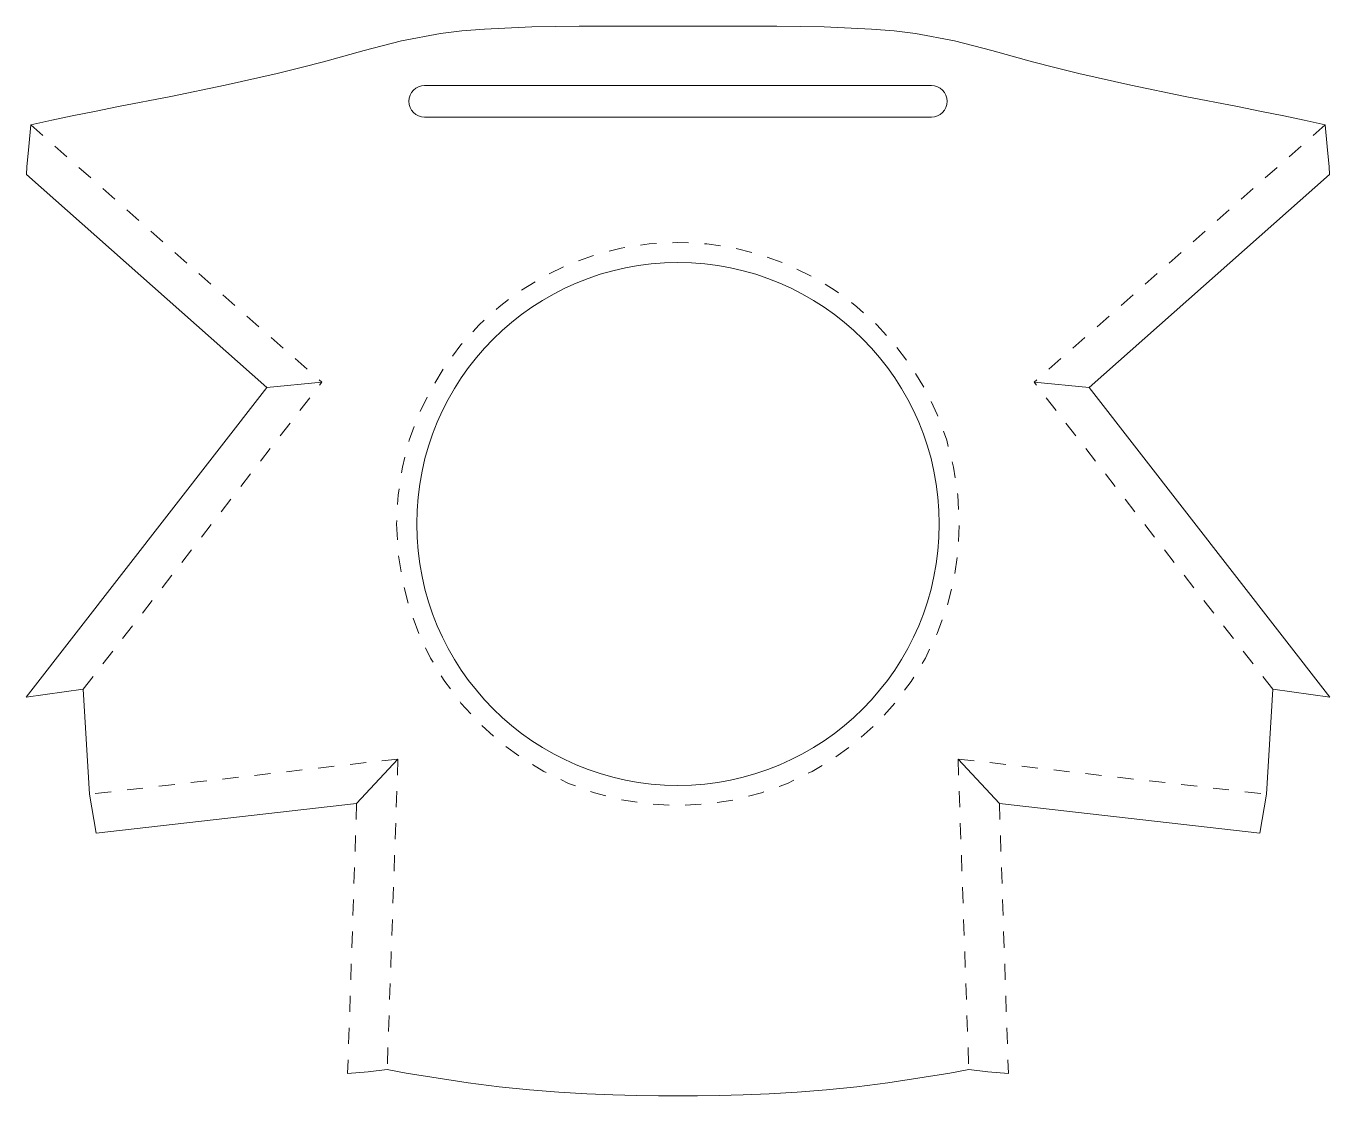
# Model space of a CAD drawing. Header units: inches. Extents: x 0.19 to 8.32, y 2.17 to 8.83.
import ezdxf

# ---------------------------------------------------------------- set-up
doc = ezdxf.new("R2010")
doc.units = ezdxf.units.IN
doc.header["$MEASUREMENT"] = 0
for name, pattern in [('AI-Linetype-1', [0.166667, 0.083333, -0.083333]), ('AI-Linetype-10', [0.166667, 0.083333, -0.083333]), ('AI-Linetype-11', [0.166667, 0.083333, -0.083333]), ('AI-Linetype-2', [0.166667, 0.083333, -0.083333]), ('AI-Linetype-3', [0.166667, 0.083333, -0.083333]), ('AI-Linetype-4', [0.166667, 0.083333, -0.083333]), ('AI-Linetype-5', [0.166667, 0.083333, -0.083333]), ('AI-Linetype-6', [0.166667, 0.083333, -0.083333]), ('AI-Linetype-7', [0.166667, 0.083333, -0.083333]), ('AI-Linetype-8', [0.166667, 0.083333, -0.083333]), ('AI-Linetype-9', [0.166667, 0.083333, -0.083333])]:
    doc.linetypes.add(name, pattern=pattern)

# ---------------------------------------------------------------- blocks, each defined once
blk = doc.blocks.new('block 2')
at = {"color": 9, "lineweight": 9, "true_color": 0xbfbfbf}
blk.add_lwpolyline([(4.2569, 8.4634), (5.8372, 8.4634)], dxfattribs=at)
blk = doc.blocks.new('block 3')
at = {"color": 9, "lineweight": 9, "true_color": 0xbfbfbf}
blk.add_lwpolyline([(4.2569, 8.2665), (5.8372, 8.2665)], dxfattribs=at)
blk = doc.blocks.new('block 4')
at = {"color": 9, "lineweight": 9, "true_color": 0xbfbfbf}
blk.add_open_spline([(5.8372, 8.2665), (5.8916, 8.2665), (5.9356, 8.3106), (5.9356, 8.365), (5.9356, 8.4193), (5.8916, 8.4634), (5.8372, 8.4634)], degree=3, knots=[0, 0, 0, 0, 1, 1, 1, 2, 2, 2, 2], dxfattribs=at)
blk = doc.blocks.new('block 5')
at = {"color": 9, "lineweight": 9, "true_color": 0xbfbfbf}
blk.add_lwpolyline([(4.2569, 8.4634), (2.6767, 8.4634)], dxfattribs=at)
blk = doc.blocks.new('block 6')
at = {"color": 9, "lineweight": 9, "true_color": 0xbfbfbf}
blk.add_lwpolyline([(4.2569, 8.2665), (2.6767, 8.2665)], dxfattribs=at)
blk = doc.blocks.new('block 7')
at = {"color": 9, "lineweight": 9, "true_color": 0xbfbfbf}
blk.add_open_spline([(2.6767, 8.4634), (2.6223, 8.4634), (2.5782, 8.4193), (2.5782, 8.365), (2.5782, 8.3106), (2.6223, 8.2665), (2.6767, 8.2665)], degree=3, knots=[0, 0, 0, 0, 1, 1, 1, 2, 2, 2, 2], dxfattribs=at)
blk = doc.blocks.new('block 8')
at = {"color": 7, "lineweight": 9, "true_color": 0xffffff}
blk.add_open_spline([(2.6275, 5.7309), (2.6275, 6.6308), (3.357, 7.3604), (4.2569, 7.3604), (5.1569, 7.3604), (5.8864, 6.6308), (5.8864, 5.7309), (5.8864, 4.831), (5.1569, 4.1015), (4.2569, 4.1015), (3.357, 4.1015), (2.6275, 4.831), (2.6275, 5.7309), (2.6275, 5.7309), (2.6275, 5.7309), (2.6275, 5.7309)], degree=3, knots=[0, 0, 0, 0, 1, 1, 1, 2, 2, 2, 3, 3, 3, 4, 4, 4, 5, 5, 5, 5], dxfattribs=at)
blk = doc.blocks.new('block 9')
at = {"color": 7, "linetype": 'AI-Linetype-1', "lineweight": 9, "true_color": 0xffffff}
blk.add_open_spline([(2.5025, 5.7309), (2.5025, 6.6999), (3.288, 7.4854), (4.2569, 7.4854), (5.2259, 7.4854), (6.0114, 6.6999), (6.0114, 5.7309), (6.0114, 4.762), (5.2259, 3.9765), (4.2569, 3.9765), (3.288, 3.9765), (2.5025, 4.762), (2.5025, 5.7309), (2.5025, 5.7309), (2.5025, 5.7309), (2.5025, 5.7309)], degree=3, knots=[0, 0, 0, 0, 1, 1, 1, 2, 2, 2, 3, 3, 3, 4, 4, 4, 5, 5, 5, 5], dxfattribs=at)
blk = doc.blocks.new('block 11')
at = {"color": 7, "lineweight": 9, "true_color": 0xffffff}
blk.add_lwpolyline([(4.2569, 8.8337), (4.3215, 8.8339), (4.4021, 8.8338), (4.4985, 8.8337), (4.6102, 8.8336), (4.7357, 8.8335), (4.8728, 8.8331), (5.1676, 8.8289), (5.4643, 8.8155), (5.6048, 8.8036), (5.7374, 8.7874), (5.9814, 8.7421), (6.2148, 8.6819), (6.4666, 8.6121), (6.6063, 8.5755), (6.7562, 8.5385), (7.0808, 8.4654), (7.42, 8.3959), (7.7462, 8.3317), (7.8966, 8.3019), (8.0354, 8.2738), (8.1616, 8.2473), (8.2933, 8.2184)], dxfattribs=at)
blk = doc.blocks.new('block 12')
at = {"color": 7, "lineweight": 9, "true_color": 0xffffff}
blk.add_lwpolyline([(6.8203, 6.5823), (8.3223, 4.6508)], dxfattribs=at)
blk = doc.blocks.new('block 13')
at = {"color": 7, "lineweight": 9, "true_color": 0xffffff}
blk.add_lwpolyline([(7.9657, 4.7022), (7.9267, 4.0466)], dxfattribs=at)
blk = doc.blocks.new('block 14')
at = {"color": 7, "lineweight": 9, "true_color": 0xffffff}
blk.add_lwpolyline([(7.8857, 3.8043), (6.2612, 3.9896)], dxfattribs=at)
blk = doc.blocks.new('block 15')
at = {"color": 7, "lineweight": 9, "true_color": 0xffffff}
blk.add_lwpolyline([(6.0707, 2.3316), (5.9527, 2.3087), (5.5663, 2.2471), (5.3726, 2.2229), (5.1826, 2.2037), (4.9993, 2.1892), (4.8255, 2.179), (4.6634, 2.1724), (4.5142, 2.1686), (4.3788, 2.1668), (4.2569, 2.1663)], dxfattribs=at)
blk = doc.blocks.new('block 17')
at = {"color": 7, "linetype": 'AI-Linetype-2', "lineweight": 9, "true_color": 0xffffff}
blk.add_lwpolyline([(6.2612, 3.9896), (6.3171, 2.3056)], dxfattribs=at)
blk = doc.blocks.new('block 18')
at = {"color": 7, "linetype": 'AI-Linetype-3', "lineweight": 9, "true_color": 0xffffff}
blk.add_lwpolyline([(6.0036, 4.266), (6.0707, 2.3316)], dxfattribs=at)
blk = doc.blocks.new('block 16')
for name in ['block 18', 'block 17']:
    blk.add_blockref(name, (0, 0))
blk = doc.blocks.new('block 19')
at = {"color": 7, "lineweight": 9, "true_color": 0xffffff}
blk.add_lwpolyline([(8.3203, 7.9085), (6.8203, 6.5823)], dxfattribs=at)
blk = doc.blocks.new('block 20')
at = {"color": 7, "linetype": 'AI-Linetype-4', "lineweight": 9, "true_color": 0xffffff}
blk.add_lwpolyline([(8.2933, 8.2184), (6.4788, 6.6141)], dxfattribs=at)
blk = doc.blocks.new('block 21')
at = {"color": 7, "lineweight": 9, "true_color": 0xffffff}
blk.add_lwpolyline([(8.3203, 7.9085), (8.3167, 7.9557), (8.3058, 8.0841), (8.2933, 8.2184)], dxfattribs=at)
blk = doc.blocks.new('block 22')
at = {"color": 7, "linetype": 'AI-Linetype-5', "lineweight": 9, "true_color": 0xffffff}
blk.add_lwpolyline([(7.9657, 4.7022), (6.4788, 6.6141)], dxfattribs=at)
blk = doc.blocks.new('block 23')
at = {"color": 7, "lineweight": 9, "true_color": 0xffffff}
blk.add_lwpolyline([(7.9657, 4.7022), (8.3223, 4.6508)], dxfattribs=at)
blk = doc.blocks.new('block 24')
at = {"color": 7, "lineweight": 9, "true_color": 0xffffff}
blk.add_lwpolyline([(6.0707, 2.3316), (6.1899, 2.317), (6.3171, 2.3056)], dxfattribs=at)
blk = doc.blocks.new('block 10')
at = {"color": 7, "lineweight": 9, "true_color": 0xffffff}
for points in [[(6.4788, 6.6141), (6.8203, 6.5823)], [(6.0036, 4.266), (6.2612, 3.9896)], [(7.8857, 3.8043), (7.9267, 4.0466)]]:
    blk.add_lwpolyline(points, dxfattribs=at)
at = {"color": 7, "linetype": 'AI-Linetype-6', "lineweight": 9, "true_color": 0xffffff}
blk.add_lwpolyline([(6.0036, 4.266), (7.9267, 4.0466)], dxfattribs=at)
for name in ['block 11', 'block 20', 'block 21', 'block 19', 'block 22', 'block 12', 'block 13', 'block 23', 'block 16', 'block 14', 'block 15', 'block 24']:
    blk.add_blockref(name, (0, 0))
blk = doc.blocks.new('block 26')
at = {"color": 7, "lineweight": 9, "true_color": 0xffffff}
blk.add_lwpolyline([(4.2569, 8.8337), (4.1924, 8.8339), (4.1118, 8.8338), (4.0153, 8.8337), (3.9037, 8.8336), (3.7782, 8.8335), (3.6411, 8.8331), (3.3463, 8.8289), (3.0496, 8.8155), (2.9091, 8.8036), (2.7765, 8.7874), (2.5325, 8.7421), (2.2991, 8.6819), (2.0473, 8.6121), (1.9076, 8.5755), (1.7577, 8.5385), (1.4331, 8.4654), (1.0939, 8.3959), (0.7677, 8.3317), (0.6173, 8.3019), (0.4784, 8.2738), (0.3523, 8.2473), (0.2206, 8.2184)], dxfattribs=at)
blk = doc.blocks.new('block 27')
at = {"color": 7, "lineweight": 9, "true_color": 0xffffff}
blk.add_lwpolyline([(1.6936, 6.5823), (0.1916, 4.6508)], dxfattribs=at)
blk = doc.blocks.new('block 28')
at = {"color": 7, "lineweight": 9, "true_color": 0xffffff}
blk.add_lwpolyline([(0.5482, 4.7022), (0.5872, 4.0466)], dxfattribs=at)
blk = doc.blocks.new('block 29')
at = {"color": 7, "lineweight": 9, "true_color": 0xffffff}
blk.add_lwpolyline([(0.6282, 3.8043), (2.2527, 3.9896)], dxfattribs=at)
blk = doc.blocks.new('block 30')
at = {"color": 7, "lineweight": 9, "true_color": 0xffffff}
blk.add_lwpolyline([(2.4432, 2.3316), (2.5612, 2.3087), (2.9475, 2.2471), (3.1412, 2.2229), (3.3313, 2.2037), (3.5146, 2.1892), (3.6884, 2.179), (3.8505, 2.1724), (3.9996, 2.1686), (4.1351, 2.1668), (4.2569, 2.1663)], dxfattribs=at)
blk = doc.blocks.new('block 32')
at = {"color": 7, "linetype": 'AI-Linetype-7', "lineweight": 9, "true_color": 0xffffff}
blk.add_lwpolyline([(2.2527, 3.9896), (2.1968, 2.3056)], dxfattribs=at)
blk = doc.blocks.new('block 33')
at = {"color": 7, "linetype": 'AI-Linetype-8', "lineweight": 9, "true_color": 0xffffff}
blk.add_lwpolyline([(2.5103, 4.266), (2.4432, 2.3316)], dxfattribs=at)
blk = doc.blocks.new('block 31')
for name in ['block 33', 'block 32']:
    blk.add_blockref(name, (0, 0))
blk = doc.blocks.new('block 34')
at = {"color": 7, "lineweight": 9, "true_color": 0xffffff}
blk.add_lwpolyline([(0.1936, 7.9085), (1.6936, 6.5823)], dxfattribs=at)
blk = doc.blocks.new('block 35')
at = {"color": 7, "linetype": 'AI-Linetype-9', "lineweight": 9, "true_color": 0xffffff}
blk.add_lwpolyline([(0.2206, 8.2184), (2.0351, 6.6141)], dxfattribs=at)
blk = doc.blocks.new('block 36')
at = {"color": 7, "lineweight": 9, "true_color": 0xffffff}
blk.add_lwpolyline([(0.1936, 7.9085), (0.1972, 7.9557), (0.2081, 8.0841), (0.2206, 8.2184)], dxfattribs=at)
blk = doc.blocks.new('block 37')
at = {"color": 7, "linetype": 'AI-Linetype-10', "lineweight": 9, "true_color": 0xffffff}
blk.add_lwpolyline([(0.5482, 4.7022), (2.0351, 6.6141)], dxfattribs=at)
blk = doc.blocks.new('block 38')
at = {"color": 7, "lineweight": 9, "true_color": 0xffffff}
blk.add_lwpolyline([(0.5482, 4.7022), (0.1916, 4.6508)], dxfattribs=at)
blk = doc.blocks.new('block 39')
at = {"color": 7, "lineweight": 9, "true_color": 0xffffff}
blk.add_lwpolyline([(2.4432, 2.3316), (2.324, 2.317), (2.1968, 2.3056)], dxfattribs=at)
blk = doc.blocks.new('block 25')
at = {"color": 7, "lineweight": 9, "true_color": 0xffffff}
for points in [[(2.0351, 6.6141), (1.6936, 6.5823)], [(2.5103, 4.266), (2.2527, 3.9896)], [(0.6282, 3.8043), (0.5872, 4.0466)]]:
    blk.add_lwpolyline(points, dxfattribs=at)
at = {"color": 7, "linetype": 'AI-Linetype-11', "lineweight": 9, "true_color": 0xffffff}
blk.add_lwpolyline([(2.5103, 4.266), (0.5872, 4.0466)], dxfattribs=at)
for name in ['block 26', 'block 36', 'block 35', 'block 34', 'block 37', 'block 27', 'block 38', 'block 28', 'block 31', 'block 29', 'block 39', 'block 30']:
    blk.add_blockref(name, (0, 0))

msp = doc.modelspace()

# ---------------------------------------------------------------- block references
for name in ['block 25', 'block 10', 'block 7', 'block 5', 'block 2', 'block 4', 'block 6', 'block 3', 'block 9', 'block 8']:
    msp.add_blockref(name, (0, 0))

doc.saveas('drawing.dxf')
